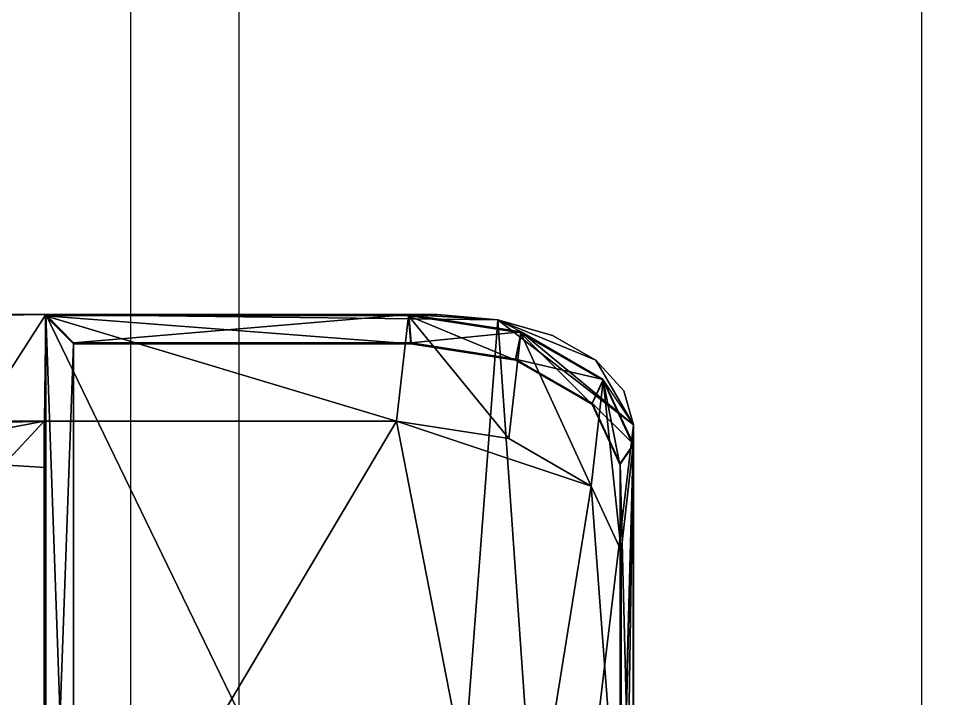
# Model space of a CAD drawing. Units: millimetres at full size, sheet at 1:50. Extents: x -9750 to 9750, y -6680 to 6675.
# Drawn here: x 2.4 to 257.7, y 2152.7 to 2342 of the extents above; entities that cross this region are included whole.
import ezdxf

# ---------------------------------------------------------------- set-up
doc = ezdxf.new("R2010")
doc.units = ezdxf.units.MM
doc.header["$LTSCALE"] = 50
doc.layers.add('0-9_部品実装', color=7, linetype='Continuous')
doc.layers.add('0-A_汎用オブジェクト（実装）', color=4, linetype='Continuous')

msp = doc.modelspace()

# ---------------------------------------------------------------- wipeouts: each hides what was drawn before it
msp.add_wipeout([(-3365.77, 3792.05), (-3365.77, -1764.95), (296.23, -1764.95), (296.23, -1764.95)])

# ---------------------------------------------------------------- next in the draw order: wipeouts: each hides what was drawn before it
msp.add_wipeout([(-3365.77, 3792.05), (296.23, -1764.95), (296.23, 3792.05), (296.23, 3792.05)])

# ---------------------------------------------------------------- next in the draw order: wipeouts: each hides what was drawn before it
msp.add_wipeout([(-299.27, 2131.95), (296.23, 2131.95), (296.23, 2175.84), (296.23, 2175.84)])

# ---------------------------------------------------------------- next in the draw order: wipeouts: each hides what was drawn before it
msp.add_wipeout([(-299.27, 2131.95), (296.23, 2175.84), (-288.22, 2175.84), (-288.22, 2175.84)])

# ---------------------------------------------------------------- next in the draw order: wipeouts: each hides what was drawn before it
msp.add_wipeout([(296.23, 2175.84), (296.23, 2735.05), (-285.56, 2735.05), (-285.56, 2735.05)])

# ---------------------------------------------------------------- next in the draw order: wipeouts: each hides what was drawn before it
msp.add_wipeout([(296.23, 2175.84), (-285.56, 2735.05), (-285.56, 2175.84), (-285.56, 2175.84)])

# ---------------------------------------------------------------- next in the draw order: linework, layer by layer
at = {"layer": '0-9_部品実装'}
msp.add_solid([(296.23, 2175.84), (-285.56, 2175.84), (-285.56, 2175.84)], dxfattribs=at)

# ---------------------------------------------------------------- next in the draw order: wipeouts: each hides what was drawn before it
msp.add_wipeout([(283.73, 2707.35), (-16.27, 2707.35), (-16.27, 907.35), (-16.27, 907.35)])

# ---------------------------------------------------------------- next in the draw order: wipeouts: each hides what was drawn before it
msp.add_wipeout([(283.73, 2707.35), (-16.27, 907.35), (283.73, 907.35), (283.73, 907.35)])

# ---------------------------------------------------------------- next in the draw order: linework, layer by layer
at = {"layer": '0-9_部品実装', "color": 4}
for points in [[(-16.27, 2674.35), (253.73, 2674.35), (253.73, 940.35), (-16.03, 940.35)], [(63.73, 2674.35), (63.73, 1827.35), (33.73, 1827.35), (33.73, 2674.35)]]:
    msp.add_lwpolyline(points, dxfattribs=at)
at = {"layer": '0-A_汎用オブジェクト（実装）'}
for p, q in [((9.99, 2259.6), (9.99, 2034.95)), ((9.99, 2259.6), (9.99, 2034.95)), ((9.99, 2259.6), (119, 2259.6)), ((9.99, 2259.6), (111.05, 2259.6)), ((9.99, 2034.95), (9.99, 2259.6)), ((9.99, 2259.6), (9.99, 2034.95)), ((135.87, 2258.1), (119, 2259.6)), ((119, 2259.6), (135.87, 2258.1)), ((151.09, 2253.74), (135.87, 2258.1)), ((135.87, 2258.1), (151.09, 2253.74)), ((163.16, 2246.96), (151.09, 2253.74)), ((151.09, 2253.74), (163.16, 2246.96)), ((170.92, 2238.41), (163.16, 2246.96)), ((173.59, 2228.94), (170.92, 2238.41)), ((173.59, 2228.94), (173.59, 2065.61)), ((173.59, 2071.04), (173.59, 2228.94))]:
    msp.add_line(p, q, dxfattribs=at)
for points in [[(-134.03, 2034.95), (9.99, 2259.6), (-162.57, 2257.06)], [(9.99, 2259.6), (-134.03, 2259.6), (-162.57, 2257.06)], [(-134.03, 2259.6), (9.99, 2034.95), (9.99, 2259.6)], [(-134.03, 2034.95), (9.99, 2034.95), (9.99, 2259.6)], [(9.98, 2259.28), (9.55, 2229.94), (9.55, 2064.61)], [(9.98, 2259.28), (9.55, 2064.61), (9.98, 2035.27)], [(107.65, 2229.94), (9.98, 2259.28), (9.55, 2229.94), (107.65, 2229.94), (111.01, 2259.28), (9.98, 2259.28)], [(9.98, 2259.28), (17.72, 2251.44), (111.67, 2251.44)], [(9.98, 2259.28), (111.67, 2251.44), (111.01, 2259.28)], [(9.98, 2035.27), (17.72, 2251.44), (9.98, 2259.28)], [(119, 2034.95), (9.99, 2259.6), (9.99, 2034.95)], [(9.99, 2259.6), (135.87, 2258.1), (119, 2259.6)], [(119, 2034.95), (135.87, 2258.1), (9.99, 2259.6)], [(111.05, 2259.6), (17.72, 2251.73), (111.7, 2251.73), (111.05, 2259.6), (9.99, 2259.6), (17.72, 2251.73)], [(9.99, 2259.6), (9.99, 2034.95), (17.72, 2042.82)], [(9.99, 2259.6), (17.72, 2042.82), (17.72, 2251.73)], [(138.93, 2225.1), (111.01, 2259.28), (107.65, 2229.94)], [(111.01, 2259.28), (111.67, 2251.44), (140.75, 2246.94)], [(111.01, 2259.28), (140.75, 2246.94), (142.28, 2254.45)], [(138.93, 2225.1), (142.28, 2254.45), (111.01, 2259.28)], [(135.87, 2258.1), (119, 2259.6), (111.05, 2259.6)], [(135.87, 2258.1), (111.05, 2259.6), (142.32, 2254.76)], [(142.32, 2254.76), (111.05, 2259.6), (111.7, 2251.73)], [(151.09, 2040.81), (135.87, 2258.1), (119, 2034.95)], [(135.87, 2258.1), (151.09, 2040.81), (173.59, 2228.94)], [(135.87, 2258.1), (163.16, 2246.96), (151.09, 2253.74)], [(135.87, 2258.1), (173.59, 2228.94), (163.16, 2246.96)], [(163.16, 2246.96), (151.09, 2253.74), (135.87, 2258.1)], [(173.59, 2228.94), (163.16, 2246.96), (135.87, 2258.1)], [(142.32, 2254.76), (135.87, 2258.1), (173.59, 2228.94)], [(142.32, 2254.76), (111.7, 2251.73), (140.78, 2247.24)], [(165.21, 2241.55), (142.32, 2254.76), (140.78, 2247.24)], [(142.32, 2254.76), (173.59, 2228.94), (165.21, 2241.55)], [(161.82, 2211.89), (142.28, 2254.45), (138.93, 2225.1), (161.82, 2211.89), (165.17, 2241.24), (142.28, 2254.45)], [(142.28, 2254.45), (140.75, 2246.94), (162.04, 2234.66)], [(142.28, 2254.45), (162.04, 2234.66), (165.17, 2241.24)], [(9.98, 2035.27), (17.72, 2043.11), (17.72, 2251.44)], [(17.72, 2251.73), (17.72, 2251.44), (17.72, 2043.11)], [(111.67, 2251.44), (17.72, 2251.73), (17.72, 2251.44)], [(111.67, 2251.44), (111.7, 2251.73), (17.72, 2251.73)], [(17.72, 2251.73), (17.72, 2043.11), (17.72, 2042.82)], [(140.75, 2246.94), (111.7, 2251.73), (111.67, 2251.44)], [(140.75, 2246.94), (140.78, 2247.24), (111.7, 2251.73)], [(162.04, 2234.66), (140.78, 2247.24), (140.75, 2246.94)], [(165.21, 2241.55), (140.78, 2247.24), (162.07, 2234.95)], [(162.04, 2234.66), (162.07, 2234.95), (140.78, 2247.24)], [(163.16, 2246.96), (173.59, 2228.94), (170.92, 2238.41)], [(173.59, 2228.94), (170.92, 2238.41), (163.16, 2246.96)], [(170.2, 2193.85), (165.17, 2241.24), (161.82, 2211.89)], [(165.17, 2241.24), (162.04, 2234.66), (169.83, 2217.88)], [(173.59, 2223.51), (165.21, 2241.55), (162.07, 2234.95)], [(165.17, 2241.24), (169.83, 2217.88), (173.55, 2223.2)], [(170.2, 2193.85), (173.55, 2223.2), (165.17, 2241.24)], [(165.21, 2241.55), (173.59, 2223.51), (173.59, 2228.94)], [(169.83, 2217.88), (162.07, 2234.95), (162.04, 2234.66), (169.83, 2217.88), (169.87, 2218.17), (162.07, 2234.95)], [(173.59, 2223.51), (162.07, 2234.95), (169.87, 2218.17)], [(-222.58, 2185.98), (-144.27, 2064.61), (9.55, 2229.94), (-222.58, 2185.98), (-212.09, 2086.59), (-144.27, 2064.61)], [(9.55, 2229.94), (-183.43, 2224.05), (-222.58, 2185.98)], [(9.55, 2229.94), (-144.27, 2229.94), (-183.43, 2224.05)], [(-148.55, 2226.64), (9.99, 2217.01), (9.55, 2229.94)], [(-148.55, 2226.64), (9.55, 2229.94), (-144.27, 2229.94)], [(-144.27, 2064.61), (9.55, 2064.61), (9.55, 2229.94)], [(107.65, 2229.94), (9.55, 2064.61), (138.93, 2069.45)], [(107.65, 2229.94), (9.55, 2229.94), (9.55, 2064.61)], [(138.93, 2069.45), (161.82, 2211.89), (107.65, 2229.94)], [(161.82, 2211.89), (138.93, 2225.1), (107.65, 2229.94)], [(-148.55, 2226.64), (9.99, 2077.54), (9.99, 2217.01)], [(173.59, 2228.94), (151.09, 2040.81), (170.92, 2056.14)], [(173.59, 2228.94), (170.92, 2056.14), (173.59, 2065.61)], [(173.55, 2223.2), (169.83, 2217.88), (169.83, 2076.67)], [(173.55, 2223.2), (169.83, 2076.67), (173.55, 2071.35)], [(173.59, 2071.04), (173.59, 2223.51), (169.87, 2218.17)], [(170.2, 2100.7), (173.55, 2223.2), (170.2, 2193.85)], [(170.2, 2100.7), (173.55, 2071.35), (173.55, 2223.2)], [(169.83, 2076.67), (169.87, 2076.37), (169.87, 2218.17)], [(169.83, 2076.67), (169.87, 2218.17), (169.83, 2217.88)], [(173.59, 2071.04), (169.87, 2218.17), (169.87, 2076.37)], [(138.93, 2069.45), (170.2, 2100.7), (161.82, 2211.89)], [(170.2, 2100.7), (170.2, 2193.85), (161.82, 2211.89)]]:
    msp.add_lwpolyline(points, close=True, dxfattribs=at)
for points in [[(-134.03, 2259.6), (9.99, 2259.6), (-134.03, 2259.6)], [(9.99, 2259.6), (119, 2259.6), (9.99, 2259.6)], [(163.16, 2246.96), (170.92, 2238.41), (173.59, 2228.94)], [(173.59, 2228.94), (173.59, 2065.61), (173.59, 2228.94)]]:
    msp.add_lwpolyline(points, dxfattribs=at)

doc.saveas('drawing.dxf')
